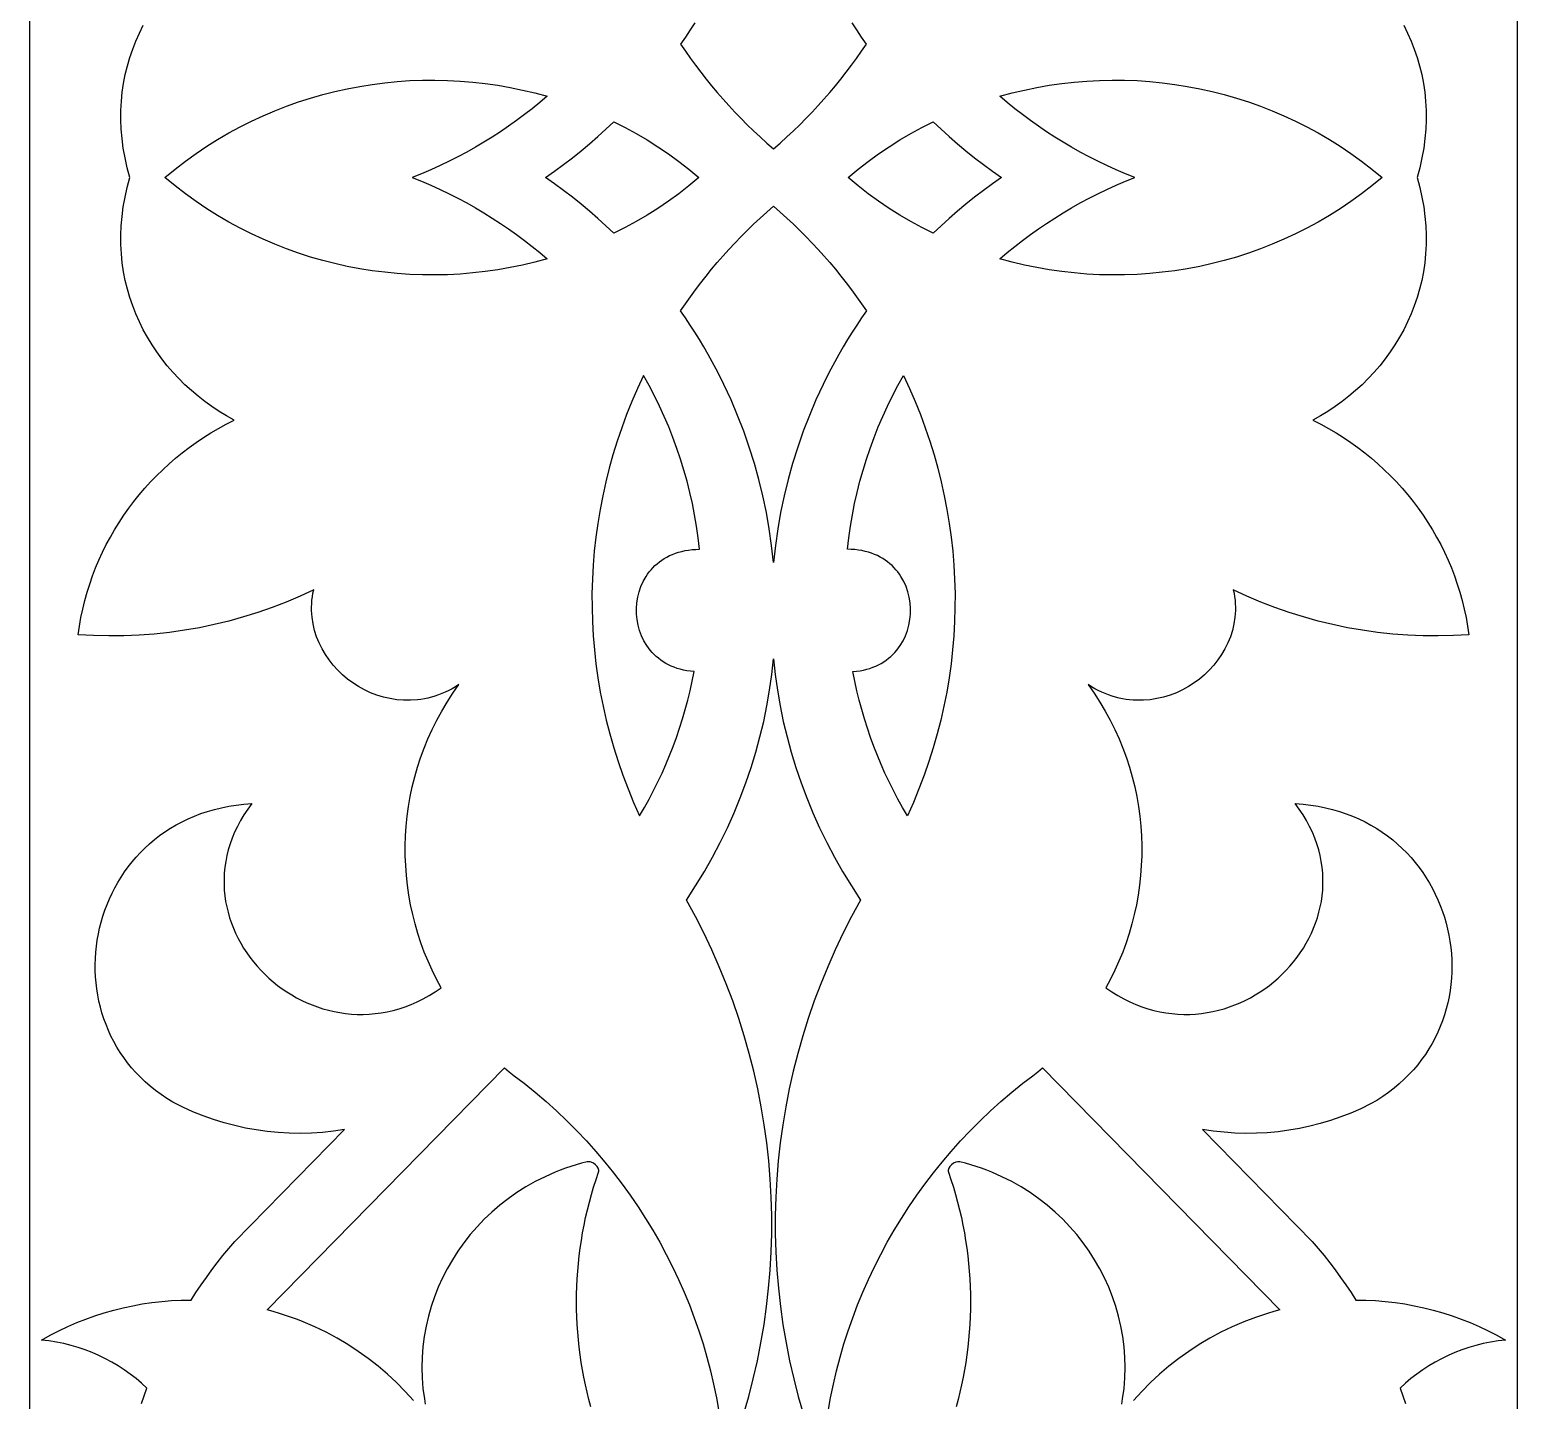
# Model space of a CAD drawing. Extents: x -50 to 50, y -409 to 409.
# Drawn here: x -40.2 to 40.2, y -66 to 8 of the extents above; entities that cross this region are included whole.
import ezdxf

# ---------------------------------------------------------------- set-up
doc = ezdxf.new("R2010")
doc.units = 0
doc.layers.add('COUCHE_1', color=18, linetype='CONTINUOUS')

msp = doc.modelspace()

# ---------------------------------------------------------------- linework, layer by layer
at = {"layer": 'COUCHE_1'}
for points in [[(-40.173, -204.76), (-40.174, 0), (-40.173, 204.76)], [(40.173, 204.76), (40.174, 0), (40.173, -204.76)], [(-34.14, -66.206), (-33.844, -65.383), (-34.134, -65.117), (-34.435, -64.864), (-34.746, -64.624), (-35.068, -64.396), (-35.398, -64.182), (-35.738, -63.981), (-36.087, -63.794), (-36.444, -63.622), (-36.809, -63.464), (-37.181, -63.32), (-37.56, -63.192), (-37.945, -63.079), (-38.337, -62.982), (-38.734, -62.901), (-39.136, -62.836), (-39.542, -62.787), (-39.077, -62.528), (-38.605, -62.285), (-38.126, -62.058), (-37.64, -61.847), (-37.148, -61.653), (-36.65, -61.476), (-36.147, -61.315), (-35.64, -61.171), (-35.128, -61.043), (-34.613, -60.932), (-34.094, -60.839), (-33.572, -60.762), (-33.047, -60.702), (-32.521, -60.659), (-31.993, -60.633), (-31.464, -60.625), (-31.196, -60.212), (-30.92, -59.804), (-30.636, -59.401), (-30.345, -59.003), (-30.046, -58.61), (-29.74, -58.223), (-29.426, -57.841), (-29.104, -57.465), (-23.171, -51.417), (-23.766, -51.506), (-24.364, -51.57), (-24.962, -51.61), (-25.561, -51.625), (-26.158, -51.616), (-26.754, -51.582), (-27.347, -51.524), (-27.937, -51.442), (-28.523, -51.336), (-29.104, -51.207), (-29.68, -51.054), (-30.249, -50.877), (-30.81, -50.677), (-31.364, -50.453), (-31.908, -50.207), (-32.443, -49.937), (-32.769, -49.738), (-33.081, -49.529), (-33.38, -49.31), (-33.665, -49.081), (-33.937, -48.844), (-34.195, -48.597), (-34.44, -48.343), (-34.672, -48.081), (-34.89, -47.811), (-35.096, -47.535), (-35.288, -47.251), (-35.467, -46.962), (-35.633, -46.667), (-35.787, -46.367), (-35.927, -46.062), (-36.055, -45.752), (-36.17, -45.439), (-36.272, -45.122), (-36.361, -44.801), (-36.438, -44.478), (-36.503, -44.152), (-36.555, -43.825), (-36.594, -43.496), (-36.621, -43.165), (-36.636, -42.834), (-36.638, -42.503), (-36.629, -42.172), (-36.607, -41.841), (-36.573, -41.512), (-36.527, -41.183), (-36.468, -40.857), (-36.398, -40.533), (-36.317, -40.211), (-36.223, -39.892), (-36.117, -39.577), (-36, -39.266), (-35.871, -38.959), (-35.731, -38.656), (-35.579, -38.359), (-35.415, -38.067), (-35.24, -37.781), (-35.053, -37.502), (-34.856, -37.229), (-34.647, -36.964), (-34.426, -36.706), (-34.195, -36.456), (-33.952, -36.215), (-33.699, -35.982), (-33.434, -35.759), (-33.158, -35.545), (-32.872, -35.342), (-32.574, -35.149), (-32.266, -34.967), (-31.947, -34.797), (-31.618, -34.638), (-31.277, -34.491), (-30.927, -34.357), (-30.565, -34.236), (-30.193, -34.128), (-29.811, -34.035), (-29.419, -33.955), (-29.016, -33.89), (-28.603, -33.841), (-28.179, -33.806), (-28.403, -34.114), (-28.607, -34.424), (-28.793, -34.735), (-28.96, -35.048), (-29.108, -35.362), (-29.239, -35.677), (-29.352, -35.992), (-29.448, -36.308), (-29.527, -36.623), (-29.59, -36.937), (-29.636, -37.251), (-29.666, -37.563), (-29.681, -37.874), (-29.681, -38.183), (-29.666, -38.489), (-29.637, -38.793), (-29.593, -39.094), (-29.536, -39.392), (-29.465, -39.686), (-29.381, -39.977), (-29.285, -40.263), (-29.176, -40.544), (-29.055, -40.821), (-28.922, -41.092), (-28.778, -41.358), (-28.623, -41.617), (-28.457, -41.871), (-28.281, -42.117), (-28.094, -42.357), (-27.899, -42.59), (-27.694, -42.815), (-27.479, -43.032), (-27.257, -43.24), (-27.026, -43.441), (-26.787, -43.632), (-26.54, -43.814), (-26.287, -43.986), (-26.026, -44.148), (-25.759, -44.3), (-25.486, -44.441), (-25.206, -44.572), (-24.922, -44.691), (-24.632, -44.798), (-24.337, -44.893), (-24.038, -44.977), (-23.734, -45.047), (-23.427, -45.105), (-23.116, -45.149), (-22.803, -45.179), (-22.486, -45.196), (-22.167, -45.198), (-21.846, -45.186), (-21.523, -45.158), (-21.199, -45.115), (-20.874, -45.057), (-20.548, -44.982), (-20.222, -44.892), (-19.896, -44.784), (-19.57, -44.66), (-19.244, -44.518), (-18.92, -44.359), (-18.597, -44.181), (-18.276, -43.985), (-17.957, -43.771), (-18.209, -43.298), (-18.443, -42.817), (-18.661, -42.329), (-18.861, -41.834), (-19.044, -41.333), (-19.209, -40.827), (-19.357, -40.315), (-19.487, -39.798), (-19.599, -39.278), (-19.693, -38.753), (-19.769, -38.226), (-19.827, -37.696), (-19.866, -37.164), (-19.887, -36.631), (-19.89, -36.097), (-19.874, -35.562), (-19.839, -35.028), (-19.785, -34.494), (-19.712, -33.962), (-19.621, -33.431), (-19.51, -32.902), (-19.38, -32.376), (-19.23, -31.854), (-19.061, -31.335), (-18.872, -30.821), (-18.663, -30.312), (-18.435, -29.808), (-18.187, -29.31), (-17.918, -28.818), (-17.63, -28.334), (-17.321, -27.857), (-16.992, -27.388), (-17.174, -27.503), (-17.358, -27.609), (-17.542, -27.707), (-17.728, -27.795), (-17.915, -27.875), (-18.103, -27.947), (-18.291, -28.01), (-18.479, -28.066), (-18.668, -28.113), (-18.856, -28.153), (-19.045, -28.184), (-19.234, -28.209), (-19.609, -28.235), (-19.982, -28.232), (-20.351, -28.201), (-20.714, -28.144), (-21.071, -28.061), (-21.42, -27.954), (-21.761, -27.823), (-22.09, -27.67), (-22.409, -27.495), (-22.714, -27.299), (-23.005, -27.085), (-23.282, -26.852), (-23.541, -26.602), (-23.783, -26.336), (-24.005, -26.054), (-24.208, -25.759), (-24.388, -25.451), (-24.546, -25.13), (-24.68, -24.799), (-24.788, -24.458), (-24.87, -24.109), (-24.924, -23.751), (-24.94, -23.57), (-24.949, -23.387), (-24.95, -23.203), (-24.944, -23.017), (-24.929, -22.83), (-24.906, -22.643), (-24.876, -22.454), (-24.837, -22.265), (-25.576, -22.609), (-26.327, -22.928), (-27.087, -23.222), (-27.857, -23.491), (-28.635, -23.735), (-29.421, -23.954), (-30.214, -24.146), (-31.014, -24.313), (-31.819, -24.454), (-32.63, -24.568), (-33.445, -24.657), (-34.264, -24.718), (-35.086, -24.753), (-35.91, -24.761), (-36.737, -24.742), (-37.564, -24.695), (-37.495, -24.228), (-37.412, -23.764), (-37.314, -23.305), (-37.202, -22.851), (-37.076, -22.402), (-36.936, -21.958), (-36.783, -21.52), (-36.616, -21.088), (-36.436, -20.661), (-36.244, -20.241), (-36.038, -19.827), (-35.82, -19.42), (-35.589, -19.021), (-35.346, -18.628), (-35.092, -18.243), (-34.825, -17.866), (-34.547, -17.498), (-34.258, -17.137), (-33.957, -16.785), (-33.646, -16.442), (-33.324, -16.108), (-32.991, -15.783), (-32.648, -15.468), (-32.295, -15.163), (-31.933, -14.868), (-31.56, -14.583), (-31.178, -14.309), (-30.787, -14.046), (-30.386, -13.794), (-29.977, -13.553), (-29.559, -13.324), (-29.133, -13.107), (-29.544, -12.877), (-29.945, -12.631), (-30.336, -12.371), (-30.717, -12.096), (-31.086, -11.807), (-31.444, -11.504), (-31.789, -11.188), (-32.122, -10.858), (-32.441, -10.517), (-32.746, -10.162), (-33.036, -9.796), (-33.311, -9.419), (-33.57, -9.03), (-33.813, -8.63), (-34.04, -8.22), (-34.249, -7.8), (-34.439, -7.37), (-34.612, -6.93), (-34.765, -6.482), (-34.898, -6.025), (-35.012, -5.56), (-35.104, -5.087), (-35.175, -4.606), (-35.225, -4.118), (-35.251, -3.623), (-35.255, -3.122), (-35.235, -2.615), (-35.191, -2.102), (-35.122, -1.583), (-35.028, -1.06), (-34.908, -0.532), (-34.762, 0), (-34.908, 0.532), (-35.028, 1.06), (-35.122, 1.583), (-35.191, 2.102), (-35.235, 2.615), (-35.255, 3.122), (-35.251, 3.623), (-35.225, 4.118), (-35.175, 4.606), (-35.104, 5.087), (-35.012, 5.56), (-34.898, 6.025), (-34.765, 6.482), (-34.612, 6.93), (-34.439, 7.37), (-34.249, 7.8), (-34.04, 8.22)], [(-4.245, 8.36), (-4.496, 7.97), (-4.754, 7.584), (-5.018, 7.201), (-4.756, 6.817), (-4.486, 6.437), (-4.21, 6.061), (-3.927, 5.689), (-3.637, 5.32), (-3.341, 4.955), (-3.037, 4.594), (-2.727, 4.238), (-2.41, 3.885), (-2.086, 3.537), (-1.755, 3.193), (-1.418, 2.854), (-1.073, 2.519), (-0.722, 2.189), (-0.365, 1.863), (0, 1.543), (0.365, 1.863), (0.722, 2.189), (1.073, 2.519), (1.418, 2.854), (1.755, 3.193), (2.086, 3.537), (2.41, 3.885), (2.727, 4.238), (3.037, 4.594), (3.341, 4.955), (3.637, 5.32), (3.927, 5.689), (4.21, 6.061), (4.486, 6.437), (4.756, 6.817), (5.018, 7.201), (4.754, 7.584), (4.496, 7.97), (4.245, 8.36)], [(34.04, 8.22), (34.249, 7.8), (34.439, 7.37), (34.612, 6.93), (34.765, 6.482), (34.898, 6.025), (35.012, 5.56), (35.104, 5.087), (35.175, 4.606), (35.225, 4.118), (35.251, 3.623), (35.255, 3.122), (35.235, 2.615), (35.191, 2.102), (35.122, 1.583), (35.028, 1.06), (34.908, 0.532), (34.762, 0), (34.908, -0.532), (35.028, -1.06), (35.122, -1.583), (35.191, -2.102), (35.235, -2.615), (35.255, -3.122), (35.251, -3.623), (35.225, -4.118), (35.175, -4.606), (35.104, -5.087), (35.012, -5.56), (34.898, -6.025), (34.765, -6.482), (34.612, -6.93), (34.439, -7.37), (34.249, -7.8), (34.04, -8.22), (33.813, -8.63), (33.57, -9.03), (33.311, -9.419), (33.036, -9.796), (32.746, -10.162), (32.441, -10.517), (32.122, -10.858), (31.789, -11.188), (31.444, -11.504), (31.086, -11.807), (30.717, -12.096), (30.336, -12.371), (29.945, -12.631), (29.544, -12.877), (29.133, -13.107), (29.559, -13.324), (29.977, -13.553), (30.386, -13.794), (30.787, -14.046), (31.178, -14.309), (31.56, -14.583), (31.933, -14.868), (32.295, -15.163), (32.648, -15.468), (32.991, -15.783), (33.324, -16.108), (33.646, -16.442), (33.957, -16.785), (34.258, -17.137), (34.547, -17.498), (34.825, -17.866), (35.092, -18.243), (35.346, -18.628), (35.589, -19.021), (35.82, -19.42), (36.038, -19.827), (36.244, -20.241), (36.436, -20.661), (36.616, -21.088), (36.783, -21.52), (36.936, -21.958), (37.076, -22.402), (37.202, -22.851), (37.314, -23.305), (37.412, -23.764), (37.495, -24.228), (37.564, -24.695), (36.737, -24.742), (35.91, -24.761), (35.086, -24.753), (34.264, -24.718), (33.445, -24.657), (32.63, -24.568), (31.819, -24.454), (31.014, -24.313), (30.214, -24.146), (29.421, -23.954), (28.635, -23.735), (27.857, -23.491), (27.087, -23.222), (26.327, -22.928), (25.576, -22.609), (24.837, -22.265), (24.876, -22.454), (24.906, -22.643), (24.929, -22.83), (24.944, -23.017), (24.95, -23.203), (24.949, -23.387), (24.924, -23.751), (24.87, -24.109), (24.788, -24.458), (24.68, -24.799), (24.546, -25.13), (24.388, -25.451), (24.208, -25.759), (24.005, -26.054), (23.783, -26.336), (23.541, -26.602), (23.282, -26.852), (23.005, -27.085), (22.714, -27.299), (22.409, -27.495), (22.09, -27.67), (21.761, -27.823), (21.42, -27.954), (21.071, -28.061), (20.714, -28.144), (20.351, -28.201), (19.982, -28.232), (19.609, -28.235), (19.422, -28.225), (19.234, -28.209), (19.045, -28.184), (18.856, -28.153), (18.668, -28.113), (18.479, -28.066), (18.291, -28.01), (18.103, -27.947), (17.915, -27.875), (17.728, -27.795), (17.542, -27.707), (17.358, -27.609), (17.174, -27.503), (16.992, -27.388), (17.321, -27.857), (17.63, -28.334), (17.918, -28.818), (18.187, -29.31), (18.435, -29.808), (18.663, -30.312), (18.872, -30.821), (19.061, -31.335), (19.23, -31.854), (19.38, -32.376), (19.51, -32.902), (19.621, -33.431), (19.712, -33.962), (19.785, -34.494), (19.839, -35.028), (19.874, -35.562), (19.89, -36.097), (19.887, -36.631), (19.866, -37.164), (19.827, -37.696), (19.769, -38.226), (19.693, -38.753), (19.599, -39.278), (19.487, -39.798), (19.357, -40.315), (19.209, -40.827), (19.044, -41.333), (18.861, -41.834), (18.661, -42.329), (18.443, -42.817), (18.209, -43.298), (17.957, -43.771), (18.276, -43.985), (18.597, -44.181), (18.92, -44.359), (19.244, -44.518), (19.57, -44.66), (19.896, -44.784), (20.222, -44.892), (20.548, -44.982), (20.874, -45.057), (21.199, -45.115), (21.523, -45.158), (21.846, -45.186), (22.167, -45.198), (22.486, -45.196), (22.803, -45.179), (23.116, -45.149), (23.427, -45.105), (23.734, -45.047), (24.038, -44.977), (24.337, -44.893), (24.632, -44.798), (24.922, -44.691), (25.206, -44.572), (25.486, -44.441), (25.759, -44.3), (26.026, -44.148), (26.287, -43.986), (26.54, -43.814), (26.787, -43.632), (27.026, -43.441), (27.257, -43.24), (27.479, -43.032), (27.694, -42.815), (27.899, -42.59), (28.094, -42.357), (28.281, -42.117), (28.457, -41.871), (28.623, -41.617), (28.778, -41.358), (28.922, -41.092), (29.055, -40.821), (29.176, -40.544), (29.285, -40.263), (29.381, -39.977), (29.465, -39.686), (29.536, -39.392), (29.593, -39.094), (29.637, -38.793), (29.666, -38.489), (29.681, -38.183), (29.681, -37.874), (29.666, -37.563), (29.636, -37.251), (29.59, -36.937), (29.527, -36.623), (29.448, -36.308), (29.352, -35.992), (29.239, -35.677), (29.108, -35.362), (28.96, -35.048), (28.793, -34.735), (28.607, -34.424), (28.403, -34.114), (28.179, -33.806), (28.603, -33.841), (29.017, -33.891), (29.42, -33.956), (29.813, -34.036), (30.196, -34.131), (30.569, -34.239), (30.931, -34.362), (31.283, -34.497), (31.624, -34.645), (31.954, -34.805), (32.274, -34.978), (32.583, -35.162), (32.882, -35.357), (33.169, -35.562), (33.446, -35.778), (33.711, -36.003), (33.966, -36.238), (34.209, -36.482), (34.442, -36.734), (34.663, -36.995), (34.872, -37.263), (35.07, -37.538), (35.257, -37.82), (35.433, -38.109), (35.596, -38.403), (35.748, -38.703), (35.889, -39.009), (36.017, -39.319), (36.134, -39.633), (36.239, -39.951), (36.332, -40.272), (36.412, -40.597), (36.481, -40.924), (36.538, -41.253), (36.582, -41.584), (36.614, -41.916), (36.633, -42.25), (36.641, -42.583), (36.635, -42.917), (36.617, -43.25), (36.587, -43.583), (36.544, -43.914), (36.488, -44.244), (36.419, -44.572), (36.337, -44.897), (36.242, -45.219), (36.135, -45.538), (36.014, -45.853), (35.88, -46.164), (35.733, -46.47), (35.572, -46.772), (35.399, -47.067), (35.212, -47.357), (35.011, -47.641), (34.797, -47.918), (34.569, -48.188), (34.327, -48.45), (34.072, -48.704), (33.803, -48.95), (33.52, -49.187), (33.223, -49.415), (32.912, -49.633), (32.587, -49.841), (32.248, -50.038), (31.722, -50.294), (31.188, -50.527), (30.645, -50.739), (30.094, -50.928), (29.536, -51.094), (28.973, -51.239), (28.404, -51.36), (27.831, -51.459), (27.253, -51.535), (26.673, -51.588), (26.091, -51.618), (25.506, -51.625), (24.922, -51.608), (24.337, -51.568), (23.753, -51.504), (23.171, -51.417), (29.104, -57.465), (29.426, -57.841), (29.74, -58.223), (30.046, -58.61), (30.345, -59.003), (30.636, -59.401), (30.92, -59.804), (31.196, -60.212), (31.464, -60.625), (31.993, -60.633), (32.521, -60.659), (33.047, -60.702), (33.572, -60.762), (34.094, -60.839), (34.613, -60.932), (35.128, -61.043), (35.64, -61.171), (36.147, -61.315), (36.65, -61.476), (37.148, -61.653), (37.64, -61.847), (38.126, -62.058), (38.605, -62.285), (39.077, -62.528), (39.542, -62.787), (39.136, -62.836), (38.734, -62.901), (38.337, -62.982), (37.945, -63.079), (37.56, -63.192), (37.181, -63.32), (36.809, -63.464), (36.444, -63.622), (36.087, -63.794), (35.738, -63.981), (35.398, -64.182), (35.068, -64.396), (34.746, -64.624), (34.435, -64.864), (34.134, -65.117), (33.844, -65.383), (34.14, -66.206)], [(-1.618, -66.806), (-1.341, -65.844), (-1.092, -64.878), (-0.87, -63.907), (-0.676, -62.933), (-0.511, -61.955), (-0.372, -60.976), (-0.262, -59.994), (-0.178, -59.011), (-0.123, -58.027), (-0.095, -57.043), (-0.094, -56.059), (-0.12, -55.076), (-0.174, -54.095), (-0.255, -53.115), (-0.364, -52.138), (-0.499, -51.164), (-0.661, -50.193), (-0.851, -49.227), (-1.067, -48.265), (-1.311, -47.308), (-1.581, -46.357), (-1.878, -45.412), (-2.202, -44.475), (-2.552, -43.544), (-2.93, -42.622), (-3.333, -41.708), (-3.764, -40.803), (-4.221, -39.907), (-4.704, -39.022), (-4.205, -38.26), (-3.734, -37.489), (-3.291, -36.708), (-2.875, -35.919), (-2.487, -35.122), (-2.126, -34.318), (-1.793, -33.507), (-1.487, -32.689), (-1.208, -31.867), (-0.955, -31.039), (-0.73, -30.207), (-0.531, -29.371), (-0.359, -28.531), (-0.213, -27.689), (-0.093, -26.845), (0, -26), (0.093, -26.845), (0.213, -27.689), (0.359, -28.531), (0.531, -29.371), (0.73, -30.207), (0.955, -31.039), (1.208, -31.867), (1.487, -32.689), (1.793, -33.507), (2.126, -34.318), (2.487, -35.122), (2.875, -35.919), (3.291, -36.708), (3.734, -37.489), (4.205, -38.26), (4.704, -39.022), (4.221, -39.907), (3.764, -40.803), (3.333, -41.708), (2.93, -42.622), (2.552, -43.544), (2.202, -44.475), (1.878, -45.412), (1.581, -46.357), (1.311, -47.308), (1.067, -48.265), (0.851, -49.227), (0.661, -50.193), (0.499, -51.164), (0.364, -52.138), (0.255, -53.115), (0.174, -54.095), (0.12, -55.076), (0.094, -56.059), (0.095, -57.043), (0.123, -58.027), (0.178, -59.011), (0.262, -59.994), (0.372, -60.976), (0.511, -61.955), (0.676, -62.933), (0.87, -63.907), (1.092, -64.878), (1.341, -65.844), (1.618, -66.806)], [(-19.449, -66.059), (-19.897, -65.563), (-20.365, -65.088), (-20.854, -64.633), (-21.363, -64.199), (-21.89, -63.787), (-22.435, -63.398), (-22.997, -63.032), (-23.576, -62.689), (-24.17, -62.37), (-24.779, -62.076), (-25.403, -61.808), (-25.719, -61.683), (-26.039, -61.565), (-26.362, -61.453), (-26.689, -61.349), (-27.018, -61.25), (-27.35, -61.159), (-14.531, -48.081), (-14.273, -48.297), (-14.01, -48.509), (-13.74, -48.714), (-13.465, -48.915), (-12.868, -49.402), (-12.286, -49.902), (-11.718, -50.416), (-11.166, -50.943), (-10.629, -51.483), (-10.108, -52.035), (-9.602, -52.6), (-9.113, -53.176), (-8.639, -53.763), (-8.182, -54.362), (-7.741, -54.971), (-7.317, -55.591), (-6.91, -56.221), (-6.52, -56.86), (-6.147, -57.509), (-5.791, -58.168), (-5.453, -58.834), (-5.133, -59.51), (-4.831, -60.193), (-4.546, -60.884), (-4.28, -61.582), (-4.033, -62.288), (-3.804, -63), (-3.594, -63.719), (-3.404, -64.444), (-3.232, -65.174), (-3.08, -65.91), (-2.947, -66.651)], [(2.947, -66.651), (3.08, -65.91), (3.232, -65.174), (3.404, -64.444), (3.594, -63.719), (3.804, -63), (4.033, -62.288), (4.28, -61.582), (4.546, -60.884), (4.831, -60.193), (5.133, -59.51), (5.453, -58.834), (5.791, -58.168), (6.147, -57.509), (6.52, -56.86), (6.91, -56.221), (7.317, -55.591), (7.741, -54.971), (8.182, -54.362), (8.639, -53.763), (9.113, -53.176), (9.602, -52.6), (10.108, -52.035), (10.629, -51.483), (11.166, -50.943), (11.718, -50.416), (12.286, -49.902), (12.868, -49.402), (13.465, -48.915), (13.74, -48.714), (14.01, -48.509), (14.273, -48.297), (14.531, -48.081), (27.35, -61.159), (27.018, -61.25), (26.689, -61.349), (26.362, -61.453), (26.039, -61.565), (25.403, -61.808), (24.779, -62.076), (24.17, -62.37), (23.576, -62.689), (22.997, -63.032), (22.435, -63.398), (21.89, -63.787), (21.363, -64.199), (20.854, -64.633), (20.365, -65.088), (19.897, -65.563), (19.449, -66.059)], [(-9.861, -66.395), (-9.967, -65.999), (-10.066, -65.601), (-10.156, -65.201), (-10.24, -64.8), (-10.315, -64.397), (-10.383, -63.992), (-10.442, -63.586), (-10.494, -63.179), (-10.539, -62.771), (-10.575, -62.361), (-10.603, -61.951), (-10.623, -61.539), (-10.635, -61.128), (-10.64, -60.715), (-10.636, -60.302), (-10.624, -59.888), (-10.604, -59.475), (-10.575, -59.061), (-10.539, -58.647), (-10.494, -58.233), (-10.441, -57.819), (-10.38, -57.405), (-10.31, -56.992), (-10.232, -56.579), (-10.146, -56.167), (-10.051, -55.756), (-9.947, -55.345), (-9.836, -54.935), (-9.715, -54.526), (-9.586, -54.119), (-9.449, -53.712), (-9.437, -53.663), (-9.437, -53.612), (-9.448, -53.561), (-9.468, -53.509), (-9.532, -53.408), (-9.622, -53.316), (-9.729, -53.239), (-9.845, -53.183), (-9.904, -53.166), (-9.962, -53.156), (-10.018, -53.154), (-10.071, -53.162), (-10.369, -53.239), (-10.663, -53.324), (-10.953, -53.415), (-11.239, -53.513), (-11.521, -53.617), (-11.798, -53.728), (-12.072, -53.844), (-12.341, -53.967), (-12.866, -54.231), (-13.373, -54.517), (-13.862, -54.826), (-14.332, -55.156), (-14.782, -55.507), (-15.212, -55.877), (-15.622, -56.266), (-16.011, -56.672), (-16.379, -57.095), (-16.724, -57.534), (-17.047, -57.987), (-17.347, -58.455), (-17.624, -58.936), (-17.877, -59.429), (-18.105, -59.934), (-18.308, -60.449), (-18.486, -60.973), (-18.638, -61.506), (-18.763, -62.046), (-18.862, -62.594), (-18.933, -63.147), (-18.976, -63.705), (-18.991, -64.268), (-18.976, -64.833), (-18.933, -65.401), (-18.859, -65.97), (-18.811, -66.254)], [(18.811, -66.254), (18.859, -65.97), (18.933, -65.401), (18.976, -64.833), (18.991, -64.268), (18.976, -63.705), (18.933, -63.147), (18.862, -62.594), (18.763, -62.046), (18.638, -61.506), (18.486, -60.973), (18.308, -60.449), (18.105, -59.934), (17.877, -59.429), (17.624, -58.936), (17.347, -58.455), (17.047, -57.987), (16.724, -57.534), (16.379, -57.095), (16.011, -56.672), (15.622, -56.266), (15.212, -55.877), (14.782, -55.507), (14.332, -55.156), (13.862, -54.826), (13.373, -54.517), (12.866, -54.231), (12.341, -53.967), (12.072, -53.844), (11.798, -53.728), (11.521, -53.617), (11.239, -53.513), (10.953, -53.415), (10.663, -53.324), (10.369, -53.239), (10.071, -53.162), (10.018, -53.154), (9.962, -53.156), (9.845, -53.183), (9.729, -53.239), (9.622, -53.316), (9.532, -53.408), (9.468, -53.509), (9.448, -53.561), (9.437, -53.612), (9.437, -53.663), (9.449, -53.712), (9.586, -54.119), (9.715, -54.526), (9.836, -54.935), (9.947, -55.345), (10.051, -55.756), (10.146, -56.167), (10.232, -56.579), (10.31, -56.992), (10.38, -57.405), (10.441, -57.819), (10.494, -58.233), (10.539, -58.647), (10.575, -59.061), (10.604, -59.475), (10.624, -59.888), (10.636, -60.302), (10.64, -60.715), (10.635, -61.128), (10.623, -61.539), (10.603, -61.951), (10.575, -62.361), (10.539, -62.771), (10.494, -63.179), (10.442, -63.586), (10.383, -63.992), (10.315, -64.397), (10.24, -64.8), (10.156, -65.201), (10.066, -65.601), (9.967, -65.999), (9.861, -66.395)]]:
    msp.add_lwpolyline(points, dxfattribs=at)
for points in [[(-32.869, 0), (-32.322, 0.451), (-31.764, 0.883), (-31.194, 1.294), (-30.614, 1.685), (-30.024, 2.055), (-29.424, 2.406), (-28.815, 2.736), (-28.198, 3.046), (-27.573, 3.336), (-26.94, 3.606), (-26.301, 3.855), (-25.655, 4.084), (-25.004, 4.293), (-24.347, 4.482), (-23.686, 4.65), (-23.02, 4.798), (-22.351, 4.925), (-21.678, 5.032), (-21.003, 5.119), (-20.326, 5.186), (-19.647, 5.232), (-18.967, 5.257), (-18.287, 5.262), (-17.607, 5.247), (-16.927, 5.212), (-16.249, 5.155), (-15.572, 5.079), (-14.897, 4.982), (-14.225, 4.864), (-13.556, 4.726), (-12.891, 4.568), (-12.23, 4.389), (-12.63, 4.049), (-13.037, 3.718), (-13.453, 3.395), (-13.876, 3.08), (-14.306, 2.774), (-14.744, 2.476), (-15.19, 2.187), (-15.642, 1.907), (-16.102, 1.636), (-16.569, 1.374), (-17.043, 1.121), (-17.524, 0.877), (-18.012, 0.643), (-18.506, 0.419), (-19.007, 0.205), (-19.515, 0), (-19.007, -0.205), (-18.506, -0.419), (-18.012, -0.643), (-17.524, -0.877), (-17.043, -1.121), (-16.569, -1.374), (-16.102, -1.636), (-15.642, -1.907), (-15.19, -2.187), (-14.744, -2.476), (-14.306, -2.774), (-13.876, -3.08), (-13.453, -3.395), (-13.037, -3.718), (-12.63, -4.049), (-12.23, -4.389), (-12.891, -4.568), (-13.556, -4.726), (-14.225, -4.864), (-14.897, -4.982), (-15.572, -5.079), (-16.249, -5.155), (-16.927, -5.212), (-17.607, -5.247), (-18.287, -5.262), (-18.967, -5.257), (-19.647, -5.232), (-20.326, -5.186), (-21.003, -5.119), (-21.678, -5.032), (-22.351, -4.925), (-23.02, -4.798), (-23.686, -4.65), (-24.347, -4.482), (-25.004, -4.293), (-25.655, -4.084), (-26.301, -3.855), (-26.94, -3.606), (-27.573, -3.336), (-28.198, -3.046), (-28.815, -2.736), (-29.424, -2.406), (-30.024, -2.055), (-30.614, -1.685), (-31.194, -1.294), (-31.764, -0.883), (-32.322, -0.451)], [(19.515, 0), (19.007, 0.205), (18.506, 0.419), (18.012, 0.643), (17.524, 0.877), (17.043, 1.121), (16.569, 1.374), (16.102, 1.636), (15.642, 1.907), (15.19, 2.187), (14.744, 2.476), (14.306, 2.774), (13.876, 3.08), (13.453, 3.395), (13.037, 3.718), (12.63, 4.049), (12.23, 4.389), (12.891, 4.568), (13.556, 4.726), (14.225, 4.864), (14.897, 4.982), (15.572, 5.079), (16.249, 5.155), (16.927, 5.212), (17.607, 5.247), (18.287, 5.262), (18.967, 5.257), (19.647, 5.232), (20.326, 5.186), (21.003, 5.119), (21.678, 5.032), (22.351, 4.925), (23.02, 4.798), (23.686, 4.65), (24.347, 4.482), (25.004, 4.293), (25.655, 4.084), (26.301, 3.855), (26.94, 3.606), (27.573, 3.336), (28.198, 3.046), (28.815, 2.736), (29.424, 2.406), (30.024, 2.055), (30.614, 1.685), (31.194, 1.294), (31.764, 0.883), (32.322, 0.451), (32.869, 0), (32.322, -0.451), (31.764, -0.883), (31.194, -1.294), (30.614, -1.685), (30.024, -2.055), (29.424, -2.406), (28.815, -2.736), (28.198, -3.046), (27.573, -3.336), (26.94, -3.606), (26.301, -3.855), (25.655, -4.084), (25.004, -4.293), (24.347, -4.482), (23.686, -4.65), (23.02, -4.798), (22.351, -4.925), (21.678, -5.032), (21.003, -5.119), (20.326, -5.186), (19.647, -5.232), (18.967, -5.257), (18.287, -5.262), (17.607, -5.247), (16.927, -5.212), (16.249, -5.155), (15.572, -5.079), (14.897, -4.982), (14.225, -4.864), (13.556, -4.726), (12.891, -4.568), (12.23, -4.389), (12.63, -4.049), (13.037, -3.718), (13.453, -3.395), (13.876, -3.08), (14.306, -2.774), (14.744, -2.476), (15.19, -2.187), (15.642, -1.907), (16.102, -1.636), (16.569, -1.374), (17.043, -1.121), (17.524, -0.877), (18.012, -0.643), (18.506, -0.419), (19.007, -0.205)], [(-12.318, 0), (-11.824, 0.348), (-11.338, 0.703), (-10.862, 1.067), (-10.396, 1.439), (-9.939, 1.819), (-9.491, 2.207), (-9.053, 2.603), (-8.624, 3.006), (-8.018, 2.701), (-7.42, 2.376), (-6.83, 2.031), (-6.25, 1.665), (-5.679, 1.28), (-5.118, 0.873), (-4.568, 0.447), (-4.028, 0), (-4.568, -0.447), (-5.118, -0.873), (-5.679, -1.28), (-6.25, -1.665), (-6.83, -2.031), (-7.42, -2.376), (-8.018, -2.701), (-8.624, -3.006), (-9.053, -2.603), (-9.491, -2.207), (-9.939, -1.819), (-10.396, -1.439), (-10.862, -1.067), (-11.338, -0.703), (-11.824, -0.348)], [(4.028, 0), (4.568, 0.447), (5.118, 0.873), (5.679, 1.28), (6.25, 1.665), (6.83, 2.031), (7.42, 2.376), (8.018, 2.701), (8.624, 3.006), (9.053, 2.603), (9.491, 2.207), (9.939, 1.819), (10.396, 1.439), (10.862, 1.067), (11.338, 0.703), (11.824, 0.348), (12.318, 0), (11.824, -0.348), (11.338, -0.703), (10.862, -1.067), (10.396, -1.439), (9.939, -1.819), (9.491, -2.207), (9.053, -2.603), (8.624, -3.006), (8.018, -2.701), (7.42, -2.376), (6.83, -2.031), (6.25, -1.665), (5.679, -1.28), (5.118, -0.873), (4.568, -0.447)], [(0, -1.543), (0.365, -1.863), (0.722, -2.189), (1.073, -2.519), (1.418, -2.854), (1.755, -3.193), (2.086, -3.537), (2.41, -3.885), (2.727, -4.238), (3.037, -4.594), (3.341, -4.955), (3.637, -5.32), (3.927, -5.689), (4.21, -6.061), (4.486, -6.437), (4.756, -6.817), (5.018, -7.201), (4.754, -7.584), (4.496, -7.97), (4.245, -8.36), (4.001, -8.753), (3.764, -9.15), (3.533, -9.55), (3.31, -9.953), (3.093, -10.359), (2.883, -10.768), (2.68, -11.18), (2.295, -12.012), (1.938, -12.854), (1.609, -13.706), (1.307, -14.568), (1.035, -15.437), (0.79, -16.314), (0.574, -17.197), (0.387, -18.087), (0.229, -18.982), (0.1, -19.882), (0, -20.785), (-0.1, -19.882), (-0.229, -18.982), (-0.387, -18.087), (-0.574, -17.197), (-0.79, -16.314), (-1.035, -15.437), (-1.307, -14.568), (-1.609, -13.706), (-1.938, -12.854), (-2.295, -12.012), (-2.68, -11.18), (-2.883, -10.768), (-3.093, -10.359), (-3.31, -9.953), (-3.533, -9.55), (-3.764, -9.15), (-4.001, -8.753), (-4.245, -8.36), (-4.496, -7.97), (-4.754, -7.584), (-5.018, -7.201), (-4.756, -6.817), (-4.486, -6.437), (-4.21, -6.061), (-3.927, -5.689), (-3.637, -5.32), (-3.341, -4.955), (-3.037, -4.594), (-2.727, -4.238), (-2.41, -3.885), (-2.086, -3.537), (-1.755, -3.193), (-1.418, -2.854), (-1.073, -2.519), (-0.722, -2.189), (-0.365, -1.863)], [(-7.022, -10.7), (-7.347, -11.395), (-7.651, -12.098), (-7.936, -12.807), (-8.201, -13.523), (-8.446, -14.245), (-8.671, -14.972), (-8.876, -15.704), (-9.061, -16.442), (-9.226, -17.183), (-9.37, -17.929), (-9.494, -18.678), (-9.597, -19.43), (-9.68, -20.184), (-9.742, -20.942), (-9.783, -21.7), (-9.804, -22.461), (-9.803, -23.222), (-9.782, -23.984), (-9.74, -24.746), (-9.676, -25.508), (-9.591, -26.269), (-9.485, -27.029), (-9.357, -27.788), (-9.208, -28.545), (-9.038, -29.299), (-8.845, -30.051), (-8.631, -30.8), (-8.396, -31.545), (-8.138, -32.286), (-7.858, -33.023), (-7.557, -33.755), (-7.233, -34.482), (-6.97, -34.031), (-6.718, -33.575), (-6.476, -33.113), (-6.244, -32.646), (-6.022, -32.173), (-5.811, -31.696), (-5.61, -31.214), (-5.419, -30.728), (-5.24, -30.237), (-5.071, -29.741), (-4.913, -29.241), (-4.766, -28.738), (-4.63, -28.23), (-4.505, -27.718), (-4.392, -27.203), (-4.29, -26.684), (-4.486, -26.666), (-4.675, -26.64), (-4.858, -26.605), (-5.035, -26.562), (-5.206, -26.512), (-5.37, -26.454), (-5.527, -26.389), (-5.678, -26.317), (-5.823, -26.239), (-5.962, -26.154), (-6.094, -26.063), (-6.22, -25.967), (-6.339, -25.865), (-6.452, -25.758), (-6.559, -25.646), (-6.659, -25.53), (-6.753, -25.409), (-6.841, -25.284), (-6.997, -25.024), (-7.128, -24.75), (-7.233, -24.467), (-7.313, -24.175), (-7.367, -23.877), (-7.396, -23.576), (-7.399, -23.273), (-7.377, -22.971), (-7.33, -22.673), (-7.257, -22.379), (-7.159, -22.093), (-7.035, -21.817), (-6.886, -21.554), (-6.802, -21.427), (-6.711, -21.304), (-6.614, -21.186), (-6.511, -21.072), (-6.402, -20.962), (-6.286, -20.858), (-6.164, -20.759), (-6.035, -20.665), (-5.9, -20.578), (-5.759, -20.496), (-5.611, -20.421), (-5.457, -20.353), (-5.297, -20.291), (-5.13, -20.237), (-4.957, -20.191), (-4.777, -20.152), (-4.592, -20.121), (-4.399, -20.099), (-4.201, -20.086), (-3.996, -20.081), (-4.068, -19.458), (-4.155, -18.838), (-4.26, -18.223), (-4.38, -17.612), (-4.516, -17.005), (-4.668, -16.403), (-4.836, -15.805), (-5.019, -15.214), (-5.218, -14.627), (-5.432, -14.047), (-5.66, -13.472), (-5.904, -12.904), (-6.162, -12.343), (-6.435, -11.788), (-6.721, -11.24)], [(7.022, -10.7), (7.347, -11.395), (7.651, -12.098), (7.936, -12.807), (8.201, -13.523), (8.446, -14.245), (8.671, -14.972), (8.876, -15.704), (9.061, -16.442), (9.226, -17.183), (9.37, -17.929), (9.494, -18.678), (9.597, -19.43), (9.68, -20.184), (9.742, -20.942), (9.783, -21.7), (9.804, -22.461), (9.803, -23.222), (9.782, -23.984), (9.74, -24.746), (9.676, -25.508), (9.591, -26.269), (9.485, -27.029), (9.357, -27.788), (9.208, -28.545), (9.038, -29.299), (8.845, -30.051), (8.631, -30.8), (8.396, -31.545), (8.138, -32.286), (7.858, -33.023), (7.557, -33.755), (7.233, -34.482), (6.97, -34.031), (6.718, -33.575), (6.476, -33.113), (6.244, -32.646), (6.022, -32.173), (5.811, -31.696), (5.61, -31.214), (5.419, -30.728), (5.24, -30.237), (5.071, -29.741), (4.913, -29.241), (4.766, -28.738), (4.63, -28.23), (4.505, -27.718), (4.392, -27.203), (4.29, -26.684), (4.486, -26.666), (4.675, -26.64), (4.858, -26.605), (5.035, -26.562), (5.206, -26.512), (5.37, -26.454), (5.527, -26.389), (5.678, -26.317), (5.823, -26.239), (5.962, -26.154), (6.094, -26.063), (6.22, -25.967), (6.339, -25.865), (6.452, -25.758), (6.559, -25.646), (6.659, -25.53), (6.753, -25.409), (6.841, -25.284), (6.997, -25.024), (7.128, -24.75), (7.233, -24.467), (7.313, -24.175), (7.367, -23.877), (7.396, -23.576), (7.399, -23.273), (7.377, -22.971), (7.33, -22.673), (7.257, -22.379), (7.159, -22.093), (7.035, -21.817), (6.886, -21.554), (6.802, -21.427), (6.711, -21.304), (6.614, -21.186), (6.511, -21.072), (6.402, -20.962), (6.286, -20.858), (6.164, -20.759), (6.035, -20.665), (5.9, -20.578), (5.759, -20.496), (5.611, -20.421), (5.457, -20.353), (5.297, -20.291), (5.13, -20.237), (4.957, -20.191), (4.777, -20.152), (4.592, -20.121), (4.399, -20.099), (4.201, -20.086), (3.996, -20.081), (4.068, -19.458), (4.155, -18.838), (4.26, -18.223), (4.38, -17.612), (4.516, -17.005), (4.668, -16.403), (4.836, -15.805), (5.019, -15.214), (5.218, -14.627), (5.432, -14.047), (5.66, -13.472), (5.904, -12.904), (6.162, -12.343), (6.435, -11.788), (6.721, -11.24)]]:
    msp.add_lwpolyline(points, close=True, dxfattribs=at)

doc.saveas('drawing.dxf')
